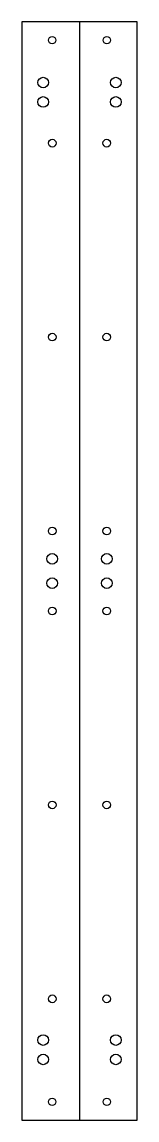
# Model space of a CAD drawing. Header units: millimetres. Extents: x -45 to 50, y 0 to 906.
import ezdxf

# ---------------------------------------------------------------- set-up
doc = ezdxf.new("R2010")
doc.units = ezdxf.units.MM
doc.layers.add('BEND', color=1, linetype='Continuous')
doc.layers.add('CUT', color=7, linetype='Continuous')

msp = doc.modelspace()

# ---------------------------------------------------------------- linework, layer by layer
at = {"layer": 'BEND'}
msp.add_line((2.46, 906), (2.46, 0), dxfattribs=at)
at = {"layer": 'CUT'}
for p, q in [((50, 906), (-45.08, 906)), ((-45.08, 906), (-45.08, 0)), ((50, 0), (50, 906)), ((-45.08, 0), (50, 0))]:
    msp.add_line(p, q, dxfattribs=at)
for centre, radius in [((-20.08, 891), 3), ((25, 891), 3), ((-27.58, 856), 4.38), ((32.5, 856), 4.38), ((-27.58, 840), 4.38), ((32.5, 840), 4.38), ((-20.08, 806), 3.17), ((25, 806), 3.17), ((-20.08, 646), 3.17), ((25, 646), 3.17), ((-20.08, 486), 3.17), ((25, 486), 3.17), ((-20.08, 463), 4.38), ((25, 463), 4.38), ((-20.08, 443), 4.38), ((25, 443), 4.38), ((-20.08, 420), 3.17), ((25, 420), 3.17), ((-20.08, 260), 3.17), ((25, 260), 3.17), ((-20.08, 100), 3.17), ((25, 100), 3.17), ((-27.58, 66), 4.38), ((32.5, 66), 4.38), ((-27.58, 50), 4.38), ((32.5, 50), 4.38), ((-20.08, 15), 3), ((25, 15), 3)]:
    msp.add_circle(centre, radius, dxfattribs=at)

doc.saveas('drawing.dxf')
